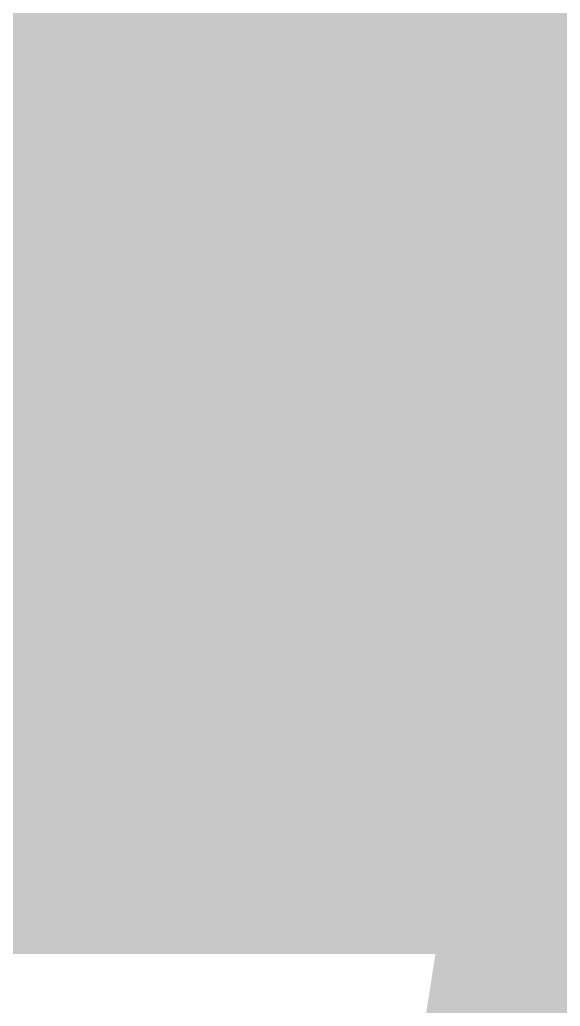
# Model space of a CAD drawing. Header units: inches. Extents: x -0.16 to 1.73, y -0.16 to 1.34.
# Drawn here: x 0.49287 to 0.49852, y 0.26236 to 0.27267 of the extents above; entities that cross this region are included whole.
import ezdxf

# ---------------------------------------------------------------- set-up
doc = ezdxf.new("R2010")
doc.units = ezdxf.units.IN
doc.header["$MEASUREMENT"] = 0
for name, color, linetype in [('Bottom Layer', 5, 'Continuous'), ('Bottom Solder', 6, 'Continuous'), ('Top Layer', 1, 'Continuous'), ('Top Overlay', 2, 'Continuous'), ('Top Solder', 216, 'Continuous')]:
    doc.layers.add(name, color=color, linetype=linetype)

# ---------------------------------------------------------------- blocks, each defined once
blk = doc.blocks.new('R0402_25')
at = {"layer": 'Top Overlay'}
blk.add_lwpolyline([(-0.008906, 0.01963, 0.006, 0.006, 0), (-0.037175, 0.01963, 0.006, 0.006, 0)], format="xyseb", dxfattribs=at)

msp = doc.modelspace()

# ---------------------------------------------------------------- hatches: boundary and pattern name
at = {"layer": 'Bottom Solder'}
h = msp.add_hatch(color=6, dxfattribs=at)
edge = h.paths.add_edge_path()
edge.add_arc((0.483473, 0.253536), 0.012, 0, 360)
at = {"layer": 'Top Layer'}
msp.add_hatch(color=1, dxfattribs=at).paths.add_polyline_path([(0.662947, 0.533608), (0.662947, 0.431266), (0.657947, 0.430271), (0.657742, 0.430766), (0.653804, 0.434705), (0.648658, 0.436836), (0.643088, 0.436836), (0.637943, 0.434705), (0.634005, 0.430766), (0.631873, 0.425621), (0.631873, 0.420051), (0.634005, 0.414906), (0.634233, 0.414677), (0.634374, 0.412471), (0.634379, 0.411748), (0.634658, 0.411087), (0.634658, 0.331852), (0.634254, 0.331448), (0.630803, 0.328311), (0.630803, 0.328311), (0.630803, 0.328311), (0.597543, 0.328311), (0.597543, 0.29768), (0.596667, 0.296769), (0.592543, 0.294751), (0.588958, 0.296236), (0.583388, 0.296236), (0.578243, 0.294105), (0.574305, 0.290166), (0.572173, 0.285021), (0.572173, 0.279451), (0.574305, 0.274306), (0.578243, 0.270367), (0.578811, 0.270132), (0.58158, 0.267363), (0.58158, 0.267363), (0.586046, 0.264379), (0.58897, 0.263798), (0.589535, 0.26335), (0.597543, 0.261071), (0.597543, 0.259961), (0.601885, 0.259834), (0.602807, 0.259941), (0.603663, 0.259587), (0.604567, 0.259961), (0.630803, 0.259961), (0.630803, 0.30028), (0.631525, 0.300583), (0.634495, 0.301174), (0.638134, 0.303605), (0.653804, 0.319275), (0.653804, 0.319275), (0.656235, 0.322914), (0.657089, 0.327206), (0.657089, 0.410474), (0.657701, 0.411854), (0.657947, 0.412005), (0.662947, 0.409206), (0.662947, 0.266787), (0.641073, 0.244912), (0.500467, 0.244912), (0.497126, 0.249912), (0.497473, 0.250751), (0.497473, 0.256321), (0.496458, 0.258772), (0.496458, 0.258777), (0.49661, 0.259027), (0.498148, 0.268906), (0.498648, 0.268906), (0.498648, 0.272118), (0.498945, 0.274027), (0.498821, 0.274539), (0.499023, 0.275026), (0.498648, 0.27593), (0.498648, 0.302166), (0.458425, 0.302166), (0.45836, 0.302897), (0.458325, 0.304217), (0.458029, 0.304882), (0.458029, 0.331504), (0.458325, 0.332169), (0.45836, 0.333491), (0.458407, 0.334023), (0.473405, 0.334023), (0.478542, 0.335044), (0.482897, 0.337954), (0.485806, 0.342309), (0.486828, 0.347446), (0.485806, 0.352583), (0.483364, 0.356238), (0.484104, 0.359206), (0.485258, 0.361373), (0.486682, 0.361467), (0.488401, 0.361477), (0.489063, 0.361756), (0.501871, 0.361756), (0.502493, 0.361479), (0.504194, 0.361434), (0.505451, 0.361323), (0.5064, 0.361166), (0.506543, 0.361127), (0.506543, 0.355754), (0.539803, 0.355754), (0.539803, 0.390038), (0.506543, 0.390038), (0.506543, 0.384815), (0.5064, 0.384776), (0.505451, 0.384619), (0.504194, 0.384508), (0.502493, 0.384463), (0.501871, 0.384186), (0.489244, 0.384186), (0.488599, 0.384465), (0.488596, 0.384464), (0.488594, 0.384465), (0.485065, 0.384512), (0.484971, 0.384517), (0.48372, 0.387307), (0.483208, 0.389611), (0.485806, 0.393499), (0.486828, 0.398636), (0.485806, 0.403773), (0.482897, 0.408128), (0.482637, 0.408301), (0.482482, 0.4091), (0.484059, 0.41354), (0.486098, 0.413714), (0.487313, 0.413732), (0.488003, 0.41403), (0.597062, 0.41403), (0.600964, 0.414806), (0.604272, 0.417016), (0.647883, 0.460628), (0.650093, 0.463935), (0.650869, 0.467837), (0.650869, 0.528063), (0.658328, 0.535521)])
at = {"layer": 'Top Solder'}
h = msp.add_hatch(color=216, dxfattribs=at)
edge = h.paths.add_edge_path()
edge.add_arc((0.483473, 0.253536), 0.012, 0, 360)

# ---------------------------------------------------------------- linework, layer by layer
at = {"layer": 'Bottom Layer'}
msp.add_lwpolyline([(0.376573, 0.281236, 0.025, 0.025, 0), (0.604673, 0.281236, 0.025, 0.025, 0)], format="xyseb", dxfattribs=at)

# ---------------------------------------------------------------- block references
at = {"rotation": 180}
msp.add_blockref('R0402_25', (0.464473, 0.285536), dxfattribs=at)

doc.saveas('drawing.dxf')
